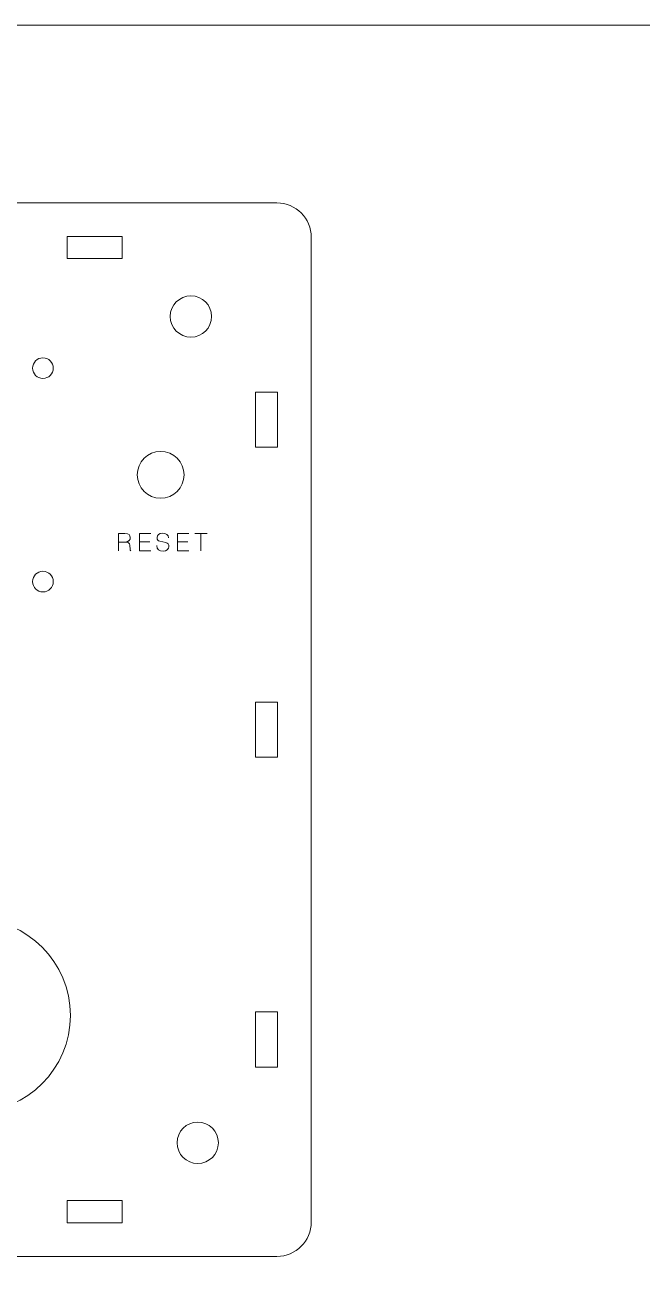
# Model space of a CAD drawing. Header units: inches. Extents: x 15 to 785, y -665 to -15.
# Drawn here: x 310.3 to 400, y -196.5 to -15 of the extents above; entities that cross this region are included whole.
import ezdxf

# ---------------------------------------------------------------- set-up
doc = ezdxf.new("R2010")
doc.units = ezdxf.units.IN
doc.header["$MEASUREMENT"] = 0
doc.layers.add('Layer 1', color=7, linetype='Continuous')

# ---------------------------------------------------------------- blocks, each defined once
blk = doc.blocks.new('block 2')
at = {"layer": 'Layer 1', "color": 179, "lineweight": 9, "true_color": 0x231f20}
blk.add_open_spline([(785, -570), (785, -578.28), (778.28, -585), (770, -585), (770, -585), (30, -585), (30, -585), (21.72, -585), (15, -578.28), (15, -570), (15, -570), (15, -30), (15, -30), (15, -21.72), (21.72, -15), (30, -15), (30, -15), (770, -15), (770, -15), (778.28, -15), (785, -21.72), (785, -30), (785, -30), (785, -570), (785, -570)], degree=3, knots=[0, 0, 0, 0, 1, 1, 1, 2, 2, 2, 3, 3, 3, 4, 4, 4, 5, 5, 5, 6, 6, 6, 7, 7, 7, 8, 8, 8, 8], dxfattribs=at)
blk = doc.blocks.new('block 28')
at = {"layer": 'Layer 1', "color": 30, "lineweight": 9, "true_color": 0xf89725}
for points, knots in [([(323.91, -91.38), (323.91, -91.38), (323.91, -88.84), (323.91, -88.84), (323.91, -88.84), (324.84, -88.84), (324.84, -88.84), (325.49, -88.84), (325.63, -89.06), (325.64, -89.41), (325.66, -89.75), (325.48, -90.09), (324.91, -90.09), (324.91, -90.09), (323.91, -90.09), (323.91, -90.09), (323.91, -90.09), (324.91, -90.09), (324.91, -90.09), (325.47, -90.09), (325.66, -89.75), (325.64, -89.41), (325.63, -89.06), (325.47, -88.84), (324.84, -88.84), (324.84, -88.84), (323.91, -88.84), (323.91, -88.84), (323.91, -88.84), (323.91, -91.38), (323.91, -91.38)], [0, 0, 0, 0, 1, 1, 1, 2, 2, 2, 3, 3, 3, 4, 4, 4, 5, 5, 5, 6, 6, 6, 7, 7, 7, 8, 8, 8, 9, 9, 9, 10, 10, 10, 10]), ([(328.61, -91.38), (328.61, -91.38), (326.97, -91.38), (326.97, -91.38), (326.97, -91.38), (326.97, -88.86), (326.97, -88.86), (326.97, -88.86), (328.61, -88.86), (328.61, -88.86), (328.61, -88.86), (326.97, -88.86), (326.97, -88.86), (326.97, -88.86), (326.97, -91.38), (326.97, -91.38), (326.97, -91.38), (328.61, -91.38), (328.61, -91.38)], [0, 0, 0, 0, 1, 1, 1, 2, 2, 2, 3, 3, 3, 4, 4, 4, 5, 5, 5, 6, 6, 6, 6]), ([(329.48, -90.61), (329.48, -91.18), (329.91, -91.4), (330.41, -91.4), (330.92, -91.4), (331.24, -91.08), (331.25, -90.77), (331.26, -90.46), (331.11, -90.21), (330.79, -90.15), (330.79, -90.15), (329.93, -89.96), (329.93, -89.96), (329.68, -89.91), (329.54, -89.76), (329.54, -89.43), (329.54, -89.1), (329.82, -88.82), (330.33, -88.82), (330.83, -88.82), (331.2, -89.06), (331.19, -89.48), (331.2, -89.06), (330.83, -88.82), (330.33, -88.82), (329.82, -88.82), (329.54, -89.1), (329.54, -89.43), (329.54, -89.76), (329.68, -89.9), (329.93, -89.96), (329.93, -89.96), (330.79, -90.15), (330.79, -90.15), (331.11, -90.21), (331.26, -90.46), (331.25, -90.77), (331.24, -91.08), (330.92, -91.4), (330.41, -91.4), (329.91, -91.4), (329.48, -91.18), (329.48, -90.61)], [0, 0, 0, 0, 1, 1, 1, 2, 2, 2, 3, 3, 3, 4, 4, 4, 5, 5, 5, 6, 6, 6, 7, 7, 7, 8, 8, 8, 9, 9, 9, 10, 10, 10, 11, 11, 11, 12, 12, 12, 13, 13, 13, 14, 14, 14, 14]), ([(334.14, -91.38), (334.14, -91.38), (332.49, -91.38), (332.49, -91.38), (332.49, -91.38), (332.49, -88.86), (332.49, -88.86), (332.49, -88.86), (334.14, -88.86), (334.14, -88.86), (334.14, -88.86), (332.49, -88.86), (332.49, -88.86), (332.49, -88.86), (332.49, -91.38), (332.49, -91.38), (332.49, -91.38), (334.14, -91.38), (334.14, -91.38)], [0, 0, 0, 0, 1, 1, 1, 2, 2, 2, 3, 3, 3, 4, 4, 4, 5, 5, 5, 6, 6, 6, 6]), ([(335.91, -88.84), (335.91, -88.84), (336.83, -88.84), (336.83, -88.84), (336.83, -88.84), (335, -88.84), (335, -88.84), (335, -88.84), (335.91, -88.84), (335.91, -88.84), (335.91, -88.84), (335.91, -91.38), (335.91, -91.38), (335.91, -91.38), (335.91, -88.84), (335.91, -88.84)], [0, 0, 0, 0, 1, 1, 1, 2, 2, 2, 3, 3, 3, 4, 4, 4, 5, 5, 5, 5]), ([(325.72, -91.38), (325.65, -91.33), (325.63, -91.24), (325.63, -91.19), (325.63, -91.19), (325.57, -90.55), (325.57, -90.55), (325.55, -90.28), (325.35, -90.09), (324.96, -90.09), (325.35, -90.09), (325.55, -90.28), (325.57, -90.55), (325.57, -90.55), (325.63, -91.19), (325.63, -91.19), (325.63, -91.24), (325.65, -91.33), (325.72, -91.38)], [0, 0, 0, 0, 1, 1, 1, 2, 2, 2, 3, 3, 3, 4, 4, 4, 5, 5, 5, 6, 6, 6, 6]), ([(328.47, -90.08), (328.47, -90.08), (326.97, -90.08), (326.97, -90.08), (326.97, -90.08), (328.47, -90.08), (328.47, -90.08)], [0, 0, 0, 0, 1, 1, 1, 2, 2, 2, 2]), ([(333.99, -90.08), (333.99, -90.08), (332.49, -90.08), (332.49, -90.08), (332.49, -90.08), (333.99, -90.08), (333.99, -90.08)], [0, 0, 0, 0, 1, 1, 1, 2, 2, 2, 2])]:
    blk.add_open_spline(points, degree=3, knots=knots, dxfattribs=at)

msp = doc.modelspace()

# ---------------------------------------------------------------- linework, layer by layer
at = {"layer": 'Layer 1', "color": 179, "lineweight": 9, "true_color": 0x231f20}
for points in [[(316.45, -45.73), (324.45, -45.73), (324.45, -48.93), (316.45, -48.93), (316.45, -45.73)], [(343.85, -76.33), (343.85, -68.33), (347.05, -68.33), (347.05, -76.33), (343.85, -76.33)], [(343.85, -121.33), (343.85, -113.33), (347.05, -113.33), (347.05, -121.33), (343.85, -121.33)], [(343.85, -166.33), (343.85, -158.33), (347.05, -158.33), (347.05, -166.33), (343.85, -166.33)], [(316.45, -185.73), (324.45, -185.73), (324.45, -188.93), (316.45, -188.93), (316.45, -185.73)]]:
    msp.add_lwpolyline(points, dxfattribs=at)
for points, knots in [([(351.95, -188.83), (351.95, -188.83), (351.95, -45.83), (351.95, -45.83), (351.95, -43.07), (349.71, -40.83), (346.95, -40.83), (346.95, -40.83), (203.95, -40.83), (203.95, -40.83), (201.19, -40.83), (198.95, -43.07), (198.95, -45.83), (198.95, -45.83), (198.95, -188.83), (198.95, -188.83), (198.95, -191.59), (201.19, -193.83), (203.95, -193.83), (203.95, -193.83), (346.95, -193.83), (346.95, -193.83), (349.71, -193.83), (351.95, -191.59), (351.95, -188.83)], [0, 0, 0, 0, 1, 1, 1, 2, 2, 2, 3, 3, 3, 4, 4, 4, 5, 5, 5, 6, 6, 6, 7, 7, 7, 8, 8, 8, 8]), ([(334.45, -54.33), (336.11, -54.33), (337.45, -55.67), (337.45, -57.33), (337.45, -58.99), (336.11, -60.33), (334.45, -60.33), (332.8, -60.33), (331.45, -58.99), (331.45, -57.33), (331.45, -55.67), (332.8, -54.33), (334.45, -54.33)], [0, 0, 0, 0, 1, 1, 1, 2, 2, 2, 3, 3, 3, 4, 4, 4, 4]), ([(312.95, -63.33), (313.78, -63.33), (314.45, -64), (314.45, -64.83), (314.45, -65.66), (313.78, -66.33), (312.95, -66.33), (312.13, -66.33), (311.45, -65.66), (311.45, -64.83), (311.45, -64), (312.13, -63.33), (312.95, -63.33)], [0, 0, 0, 0, 1, 1, 1, 2, 2, 2, 3, 3, 3, 4, 4, 4, 4]), ([(333.45, -80.33), (333.45, -82.21), (331.93, -83.73), (330.05, -83.73), (328.18, -83.73), (326.65, -82.21), (326.65, -80.33), (326.65, -78.45), (328.18, -76.93), (330.05, -76.93), (331.93, -76.93), (333.45, -78.45), (333.45, -80.33)], [0, 0, 0, 0, 1, 1, 1, 2, 2, 2, 3, 3, 3, 4, 4, 4, 4]), ([(312.95, -94.33), (313.78, -94.33), (314.45, -95.01), (314.45, -95.83), (314.45, -96.66), (313.78, -97.33), (312.95, -97.33), (312.13, -97.33), (311.45, -96.66), (311.45, -95.83), (311.45, -95.01), (312.13, -94.33), (312.95, -94.33)], [0, 0, 0, 0, 1, 1, 1, 2, 2, 2, 3, 3, 3, 4, 4, 4, 4]), ([(316.95, -158.83), (316.95, -166.56), (310.68, -172.83), (302.95, -172.83), (295.22, -172.83), (288.95, -166.56), (288.95, -158.83), (288.95, -151.1), (295.22, -144.83), (302.95, -144.83), (310.68, -144.83), (316.95, -151.1), (316.95, -158.83)], [0, 0, 0, 0, 1, 1, 1, 2, 2, 2, 3, 3, 3, 4, 4, 4, 4]), ([(335.45, -174.33), (337.11, -174.33), (338.45, -175.67), (338.45, -177.33), (338.45, -178.99), (337.11, -180.33), (335.45, -180.33), (333.8, -180.33), (332.45, -178.99), (332.45, -177.33), (332.45, -175.67), (333.8, -174.33), (335.45, -174.33)], [0, 0, 0, 0, 1, 1, 1, 2, 2, 2, 3, 3, 3, 4, 4, 4, 4])]:
    msp.add_open_spline(points, degree=3, knots=knots, dxfattribs=at)

# ---------------------------------------------------------------- block references
at = {"layer": 'Layer 1'}
for name in ['block 2', 'block 28']:
    msp.add_blockref(name, (0, 0), dxfattribs=at)

doc.saveas('drawing.dxf')
